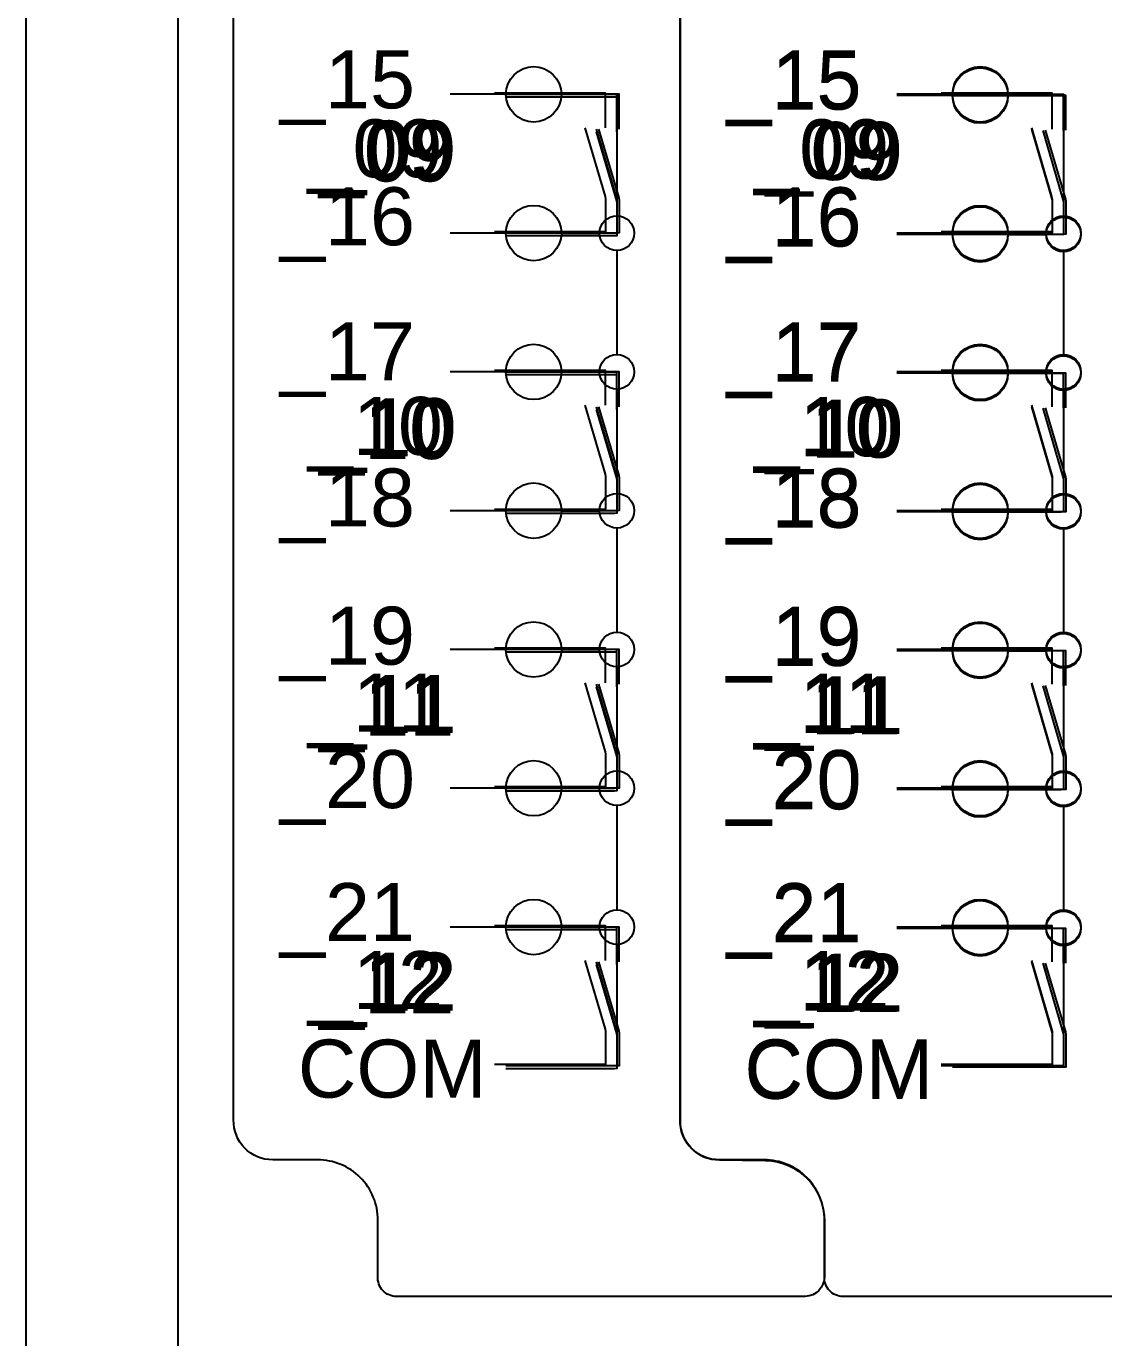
# Model space of a CAD drawing. Extents: x 1 to 47, y 1 to 35.
# Drawn here: x 39.674 to 40.588, y 21.019 to 22.131 of the extents above; entities that cross this region are included whole.
import ezdxf

# ---------------------------------------------------------------- set-up
doc = ezdxf.new("R2010")
doc.units = 0
doc.header["$MEASUREMENT"] = 0
for name, color, linetype in [('10_00______DWG_', 7, 'CONTINUOUS'), ('9_02__1__21_UNIVERSAL_BINA', 7, 'CONTINUOUS'), ('9_03__2__42_UNIVERSAL_BINA', 7, 'CONTINUOUS'), ('9_04__3__63_UNIVERSAL_BINA', 7, 'CONTINUOUS'), ('9_05__4__84_UNIVERSAL_BINA', 7, 'CONTINUOUS'), ('9_06__5__21_UNIVERSAL_BINA', 7, 'CONTINUOUS'), ('9_07__6__21_UNIVERSAL_BINA', 7, 'CONTINUOUS'), ('9_08__7__21_UNIVERSAL_BINA', 7, 'CONTINUOUS'), ('9_09__8__42_UNIVERSAL_BINA', 7, 'CONTINUOUS'), ('9_10__9__42_UNIVERSAL_BINA', 7, 'CONTINUOUS'), ('9_11__A__63_UNIVERSAL_BINA', 7, 'CONTINUOUS'), ('9_12__B__12_ELECTROMECHANI', 7, 'CONTINUOUS'), ('9_13__C__24_ELECTROMECHANI', 7, 'CONTINUOUS'), ('9_14__D__36_ELECTROMECHANI', 7, 'CONTINUOUS'), ('9_15__E__48_ELECTROMECHANI', 7, 'CONTINUOUS')]:
    doc.layers.add(name, color=color, linetype=linetype)
doc.styles.add('ARIAL', font='arial.ttf')

msp = doc.modelspace()

# ---------------------------------------------------------------- linework, layer by layer
at = {"layer": '10_00______DWG_'}
msp.add_lwpolyline([(39.674, 20.2432), (39.674, 25.3592)], dxfattribs=at)
at = {"layer": '9_02__1__21_UNIVERSAL_BINA'}
msp.add_lwpolyline([(39.9527, 24.8586), (44.2181, 24.8586, -0.414214), (44.3681, 24.7086), (44.3681, 20.5586, -0.414214), (44.2181, 20.4086), (39.9527, 20.4086, -0.414214), (39.8027, 20.5586), (39.8027, 24.7086, -0.414214)], format="xyb", close=True, dxfattribs=at)
at = {"layer": '9_03__2__42_UNIVERSAL_BINA'}
msp.add_lwpolyline([(39.9527, 24.8586), (44.2181, 24.8586, -0.414214), (44.3681, 24.7086), (44.3681, 20.5586, -0.414214), (44.2181, 20.4086), (39.9527, 20.4086, -0.414214), (39.8027, 20.5586), (39.8027, 24.7086, -0.414214)], format="xyb", close=True, dxfattribs=at)
at = {"layer": '9_04__3__63_UNIVERSAL_BINA'}
for points in [[(39.9527, 24.8586), (44.2181, 24.8586, -0.414214), (44.3681, 24.7086), (44.3681, 20.5586, -0.414214), (44.2181, 20.4086), (39.9527, 20.4086, -0.414214), (39.8027, 20.5586), (39.8027, 24.7086, -0.414214)], [(40.3672, 24.1659), (40.7139, 24.1659, -0.398142), (40.7296, 24.151), (40.7297, 24.1017, -0.411696), (40.6793, 24.0506), (40.6405, 24.0499, 0.408751), (40.6073, 24.0162), (40.6073, 21.2023, 0.419667), (40.6406, 21.1696), (40.6795, 21.1689, -0.411441), (40.7297, 21.1175), (40.7297, 21.0706, -0.402437), (40.7134, 21.0536), (40.3667, 21.0536, -0.4372), (40.3509, 21.0707), (40.3509, 21.1184, 0.414214), (40.2998, 21.1695), (40.2617, 21.1695, -0.41992), (40.2285, 21.2033), (40.2285, 24.0173, -0.419692), (40.2619, 24.05), (40.3008, 24.05, 0.399045), (40.3508, 24.0975), (40.3509, 24.1489, -0.402086)]]:
    msp.add_lwpolyline(points, format="xyb", close=True, dxfattribs=at)
for points in [[(40.4595, 22.0731), (40.4124, 22.0731)], [(40.5065, 22.0731), (40.5536, 22.0731), (40.5536, 21.9701)], [(40.4595, 21.9554), (40.4124, 21.9554)], [(40.5065, 21.9554), (40.5389, 21.9554)], [(40.5536, 21.9407), (40.5536, 21.8524)], [(40.4595, 21.8377), (40.4124, 21.8377)], [(40.5065, 21.8377), (40.5389, 21.8377)], [(40.5536, 21.823), (40.5536, 21.7347)], [(40.4595, 21.72), (40.4124, 21.72)], [(40.5065, 21.72), (40.5389, 21.72)], [(40.5536, 21.7053), (40.5536, 21.617)], [(40.4595, 21.6023), (40.4124, 21.6023)], [(40.5065, 21.6023), (40.5389, 21.6023)], [(40.5536, 21.5876), (40.5536, 21.4993)], [(40.4595, 21.4846), (40.4124, 21.4846)], [(40.5065, 21.4846), (40.5389, 21.4846)], [(40.5536, 21.4699), (40.5536, 21.3816)], [(40.4595, 21.3669), (40.4124, 21.3669)], [(40.5065, 21.3669), (40.5389, 21.3669)], [(40.5536, 21.3522), (40.5536, 21.2492), (40.4595, 21.2492)]]:
    msp.add_lwpolyline(points, dxfattribs=at)
for centre, radius in [((40.483, 22.0731), 0.0235), ((40.483, 21.9554), 0.0235), ((40.5536, 21.9554), 0.0147), ((40.483, 21.8377), 0.0235), ((40.5536, 21.8377), 0.0147), ((40.483, 21.72), 0.0235), ((40.5536, 21.72), 0.0147), ((40.483, 21.6023), 0.0235), ((40.5536, 21.6023), 0.0147), ((40.483, 21.4846), 0.0235), ((40.5536, 21.4846), 0.0147), ((40.483, 21.3669), 0.0235), ((40.5536, 21.3669), 0.0147)]:
    msp.add_circle(centre, radius, dxfattribs=at)
at = {"layer": '9_05__4__84_UNIVERSAL_BINA'}
for points in [[(39.9527, 24.8586), (44.2181, 24.8586, -0.414214), (44.3681, 24.7086), (44.3681, 20.5586, -0.414214), (44.2181, 20.4086), (39.9527, 20.4086, -0.414214), (39.8027, 20.5586), (39.8027, 24.7086, -0.414214)], [(39.9885, 24.1659), (40.3352, 24.1659, -0.398142), (40.3508, 24.151), (40.3509, 24.1017, -0.411696), (40.3005, 24.0506), (40.2617, 24.0499, 0.408751), (40.2285, 24.0162), (40.2285, 21.2023, 0.419667), (40.2619, 21.1696), (40.3008, 21.1689, -0.411441), (40.3509, 21.1175), (40.3509, 21.0706, -0.402437), (40.3346, 21.0536), (39.988, 21.0536, -0.4372), (39.9722, 21.0707), (39.9722, 21.1184, 0.414214), (39.9211, 21.1695), (39.883, 21.1695, -0.41992), (39.8498, 21.2033), (39.8498, 24.0173, -0.419692), (39.8831, 24.05), (39.9221, 24.05, 0.399045), (39.9721, 24.0975), (39.9722, 24.1489, -0.402086)], [(40.3672, 24.1659), (40.7139, 24.1659, -0.398142), (40.7296, 24.151), (40.7297, 24.1017, -0.411696), (40.6793, 24.0506), (40.6405, 24.0499, 0.408751), (40.6073, 24.0162), (40.6073, 21.2023, 0.419667), (40.6406, 21.1696), (40.6795, 21.1689, -0.411441), (40.7297, 21.1175), (40.7297, 21.0706, -0.402437), (40.7134, 21.0536), (40.3667, 21.0536, -0.4372), (40.3509, 21.0707), (40.3509, 21.1184, 0.414214), (40.2998, 21.1695), (40.2617, 21.1695, -0.41992), (40.2285, 21.2033), (40.2285, 24.0173, -0.419692), (40.2619, 24.05), (40.3008, 24.05, 0.399045), (40.3508, 24.0975), (40.3509, 24.1489, -0.402086)]]:
    msp.add_lwpolyline(points, format="xyb", close=True, dxfattribs=at)
for points in [[(40.0807, 22.0731), (40.0336, 22.0731)], [(40.1278, 22.0731), (40.1749, 22.0731), (40.1749, 21.9701)], [(40.4595, 22.0725), (40.4124, 22.0725)], [(40.5065, 22.0725), (40.5536, 22.0725), (40.5536, 21.9695)], [(40.0807, 21.9554), (40.0336, 21.9554)], [(40.1278, 21.9554), (40.1602, 21.9554)], [(40.4595, 21.9548), (40.4124, 21.9548)], [(40.5065, 21.9548), (40.5389, 21.9548)], [(40.1749, 21.9407), (40.1749, 21.8524)], [(40.5536, 21.9401), (40.5536, 21.8518)], [(40.0807, 21.8377), (40.0336, 21.8377)], [(40.1278, 21.8377), (40.1602, 21.8377)], [(40.4595, 21.8371), (40.4124, 21.8371)], [(40.5065, 21.8371), (40.5389, 21.8371)], [(40.1749, 21.823), (40.1749, 21.7347)], [(40.5536, 21.8224), (40.5536, 21.7341)], [(40.0807, 21.72), (40.0336, 21.72)], [(40.1278, 21.72), (40.1602, 21.72)], [(40.4595, 21.7194), (40.4124, 21.7194)], [(40.5065, 21.7194), (40.5389, 21.7194)], [(40.1749, 21.7053), (40.1749, 21.617)], [(40.5536, 21.7047), (40.5536, 21.6164)], [(40.0807, 21.6023), (40.0336, 21.6023)], [(40.1278, 21.6023), (40.1602, 21.6023)], [(40.4595, 21.6017), (40.4124, 21.6017)], [(40.5065, 21.6017), (40.5389, 21.6017)], [(40.1749, 21.5876), (40.1749, 21.4993)], [(40.5536, 21.587), (40.5536, 21.4987)], [(40.0807, 21.4846), (40.0336, 21.4846)], [(40.1278, 21.4846), (40.1602, 21.4846)], [(40.4595, 21.484), (40.4124, 21.484)], [(40.5065, 21.484), (40.5389, 21.484)], [(40.1749, 21.4699), (40.1749, 21.3816)], [(40.5536, 21.4693), (40.5536, 21.3811)], [(40.0807, 21.3669), (40.0336, 21.3669)], [(40.1278, 21.3669), (40.1602, 21.3669)], [(40.4595, 21.3663), (40.4124, 21.3663)], [(40.5065, 21.3663), (40.5389, 21.3663)], [(40.1749, 21.3522), (40.1749, 21.2492), (40.0807, 21.2492)], [(40.5536, 21.3516), (40.5536, 21.2486), (40.4595, 21.2486)]]:
    msp.add_lwpolyline(points, dxfattribs=at)
for centre, radius in [((40.1043, 22.0731), 0.0235), ((40.483, 22.0725), 0.0235), ((40.1043, 21.9554), 0.0235), ((40.483, 21.9548), 0.0235), ((40.1749, 21.9554), 0.0147), ((40.5536, 21.9548), 0.0147), ((40.1043, 21.8377), 0.0235), ((40.483, 21.8371), 0.0235), ((40.1749, 21.8377), 0.0147), ((40.5536, 21.8371), 0.0147), ((40.1043, 21.72), 0.0235), ((40.1749, 21.72), 0.0147), ((40.483, 21.7194), 0.0235), ((40.5536, 21.7194), 0.0147), ((40.1043, 21.6023), 0.0235), ((40.483, 21.6017), 0.0235), ((40.1749, 21.6023), 0.0147), ((40.5536, 21.6017), 0.0147), ((40.1043, 21.4846), 0.0235), ((40.483, 21.484), 0.0235), ((40.1749, 21.4846), 0.0147), ((40.5536, 21.484), 0.0147), ((40.1043, 21.3669), 0.0235), ((40.483, 21.3663), 0.0235), ((40.1749, 21.3669), 0.0147), ((40.5536, 21.3663), 0.0147)]:
    msp.add_circle(centre, radius, dxfattribs=at)
at = {"layer": '9_06__5__21_UNIVERSAL_BINA'}
msp.add_lwpolyline([(39.9527, 24.8586), (44.2181, 24.8586, -0.414214), (44.3681, 24.7086), (44.3681, 20.5586, -0.414214), (44.2181, 20.4086), (39.9527, 20.4086, -0.414214), (39.8027, 20.5586), (39.8027, 24.7086, -0.414214)], format="xyb", close=True, dxfattribs=at)
at = {"layer": '9_07__6__21_UNIVERSAL_BINA'}
for points in [[(39.9527, 24.8586), (44.2181, 24.8586, -0.414214), (44.3681, 24.7086), (44.3681, 20.5586, -0.414214), (44.2181, 20.4086), (39.9527, 20.4086, -0.414214), (39.8027, 20.5586), (39.8027, 24.7086, -0.414214)], [(40.3672, 24.1659), (40.7139, 24.1659, -0.398142), (40.7296, 24.151), (40.7297, 24.1017, -0.411696), (40.6793, 24.0506), (40.6405, 24.0499, 0.408751), (40.6073, 24.0162), (40.6073, 21.2023, 0.419667), (40.6406, 21.1696), (40.6795, 21.1689, -0.411441), (40.7297, 21.1175), (40.7297, 21.0706, -0.402437), (40.7134, 21.0536), (40.3667, 21.0536, -0.4372), (40.3509, 21.0707), (40.3509, 21.1184, 0.414214), (40.2998, 21.1695), (40.2617, 21.1695, -0.41992), (40.2285, 21.2033), (40.2285, 24.0173, -0.419692), (40.2619, 24.05), (40.3008, 24.05, 0.399045), (40.3508, 24.0975), (40.3509, 24.1489, -0.402086)]]:
    msp.add_lwpolyline(points, format="xyb", close=True, dxfattribs=at)
for points in [[(40.5536, 22.0424), (40.5536, 22.0718), (40.4595, 22.0718)], [(40.536, 22.0424), (40.5532, 21.984), (40.5536, 21.982), (40.5536, 21.9787), (40.5536, 21.9743), (40.5536, 21.9692), (40.5536, 21.9641), (40.5536, 21.9561), (40.5536, 21.9543), (40.5516, 21.9541), (40.4595, 21.9541)], [(40.5536, 21.807), (40.5536, 21.8364), (40.4595, 21.8364)], [(40.536, 21.807), (40.5532, 21.7486), (40.5536, 21.7466), (40.5536, 21.7433), (40.5536, 21.7389), (40.5536, 21.7338), (40.5536, 21.7287), (40.5536, 21.7207), (40.5536, 21.7189), (40.5516, 21.7188), (40.4595, 21.7188)], [(40.5536, 21.5716), (40.5536, 21.6011), (40.4595, 21.6011)], [(40.536, 21.5716), (40.5532, 21.5132), (40.5536, 21.5112), (40.5536, 21.5079), (40.5536, 21.5035), (40.5536, 21.4984), (40.5536, 21.4933), (40.5536, 21.4853), (40.5536, 21.4835), (40.5516, 21.4834), (40.4595, 21.4834)], [(40.5536, 21.3362), (40.5536, 21.3657), (40.4595, 21.3657)], [(40.536, 21.3362), (40.5532, 21.2778), (40.5536, 21.2758), (40.5536, 21.2725), (40.5536, 21.2681), (40.5536, 21.263), (40.5536, 21.2579), (40.5536, 21.2499), (40.5536, 21.2481), (40.5516, 21.248), (40.4595, 21.248)]]:
    msp.add_lwpolyline(points, dxfattribs=at)
at = {"layer": '9_08__7__21_UNIVERSAL_BINA'}
for points in [[(39.9527, 24.8586), (44.2181, 24.8586, -0.414214), (44.3681, 24.7086), (44.3681, 20.5586, -0.414214), (44.2181, 20.4086), (39.9527, 20.4086, -0.414214), (39.8027, 20.5586), (39.8027, 24.7086, -0.414214)], [(39.9885, 24.1659), (40.3352, 24.1659, -0.398142), (40.3508, 24.151), (40.3509, 24.1017, -0.411696), (40.3005, 24.0506), (40.2617, 24.0499, 0.408751), (40.2285, 24.0162), (40.2285, 21.2023, 0.419667), (40.2619, 21.1696), (40.3008, 21.1689, -0.411441), (40.3509, 21.1175), (40.3509, 21.0706, -0.402437), (40.3346, 21.0536), (39.988, 21.0536, -0.4372), (39.9722, 21.0707), (39.9722, 21.1184, 0.414214), (39.9211, 21.1695), (39.883, 21.1695, -0.41992), (39.8498, 21.2033), (39.8498, 24.0173, -0.419692), (39.8831, 24.05), (39.9221, 24.05, 0.399045), (39.9721, 24.0975), (39.9722, 24.1489, -0.402086)], [(40.3672, 24.1659), (40.7139, 24.1659, -0.398142), (40.7296, 24.151), (40.7297, 24.1017, -0.411696), (40.6793, 24.0506), (40.6405, 24.0499, 0.408751), (40.6073, 24.0162), (40.6073, 21.2023, 0.419667), (40.6406, 21.1696), (40.6795, 21.1689, -0.411441), (40.7297, 21.1175), (40.7297, 21.0706, -0.402437), (40.7134, 21.0536), (40.3667, 21.0536, -0.4372), (40.3509, 21.0707), (40.3509, 21.1184, 0.414214), (40.2998, 21.1695), (40.2617, 21.1695, -0.41992), (40.2285, 21.2033), (40.2285, 24.0173, -0.419692), (40.2619, 24.05), (40.3008, 24.05, 0.399045), (40.3508, 24.0975), (40.3509, 24.1489, -0.402086)]]:
    msp.add_lwpolyline(points, format="xyb", close=True, dxfattribs=at)
for points in [[(40.1769, 22.0436), (40.1769, 22.0731), (40.0827, 22.0731)], [(40.544, 22.0436), (40.544, 22.0731), (40.4499, 22.0731)], [(40.1592, 22.0436), (40.1765, 21.9852), (40.1769, 21.9832), (40.1769, 21.98), (40.1769, 21.9755), (40.1769, 21.9704), (40.1769, 21.9653), (40.1769, 21.9573), (40.1769, 21.9555), (40.1749, 21.9554), (40.0827, 21.9554)], [(40.5264, 22.0436), (40.5436, 21.9852), (40.544, 21.9832), (40.544, 21.98), (40.544, 21.9755), (40.544, 21.9704), (40.544, 21.9653), (40.544, 21.9573), (40.544, 21.9555), (40.542, 21.9554), (40.4499, 21.9554)], [(40.1769, 21.8082), (40.1769, 21.8377), (40.0827, 21.8377)], [(40.544, 21.8082), (40.544, 21.8377), (40.4499, 21.8377)], [(40.1592, 21.8082), (40.1765, 21.7498), (40.1769, 21.7478), (40.1769, 21.7446), (40.1769, 21.7401), (40.1769, 21.735), (40.1769, 21.7299), (40.1769, 21.7219), (40.1769, 21.7201), (40.1749, 21.72), (40.0827, 21.72)], [(40.5264, 21.8082), (40.5436, 21.7498), (40.544, 21.7478), (40.544, 21.7446), (40.544, 21.7401), (40.544, 21.735), (40.544, 21.7299), (40.544, 21.7219), (40.544, 21.7201), (40.542, 21.72), (40.4499, 21.72)], [(40.1769, 21.5728), (40.1769, 21.6023), (40.0827, 21.6023)], [(40.544, 21.5728), (40.544, 21.6023), (40.4499, 21.6023)], [(40.1592, 21.5728), (40.1765, 21.5144), (40.1769, 21.5124), (40.1769, 21.5092), (40.1769, 21.5047), (40.1769, 21.4997), (40.1769, 21.4945), (40.1769, 21.4865), (40.1769, 21.4847), (40.1749, 21.4846), (40.0827, 21.4846)], [(40.5264, 21.5728), (40.5436, 21.5144), (40.544, 21.5124), (40.544, 21.5092), (40.544, 21.5047), (40.544, 21.4997), (40.544, 21.4945), (40.544, 21.4865), (40.544, 21.4847), (40.542, 21.4846), (40.4499, 21.4846)], [(40.1769, 21.3374), (40.1769, 21.3669), (40.0827, 21.3669)], [(40.544, 21.3374), (40.544, 21.3669), (40.4499, 21.3669)], [(40.1592, 21.3374), (40.1765, 21.279), (40.1769, 21.277), (40.1769, 21.2738), (40.1769, 21.2693), (40.1769, 21.2643), (40.1769, 21.2592), (40.1769, 21.2511), (40.1769, 21.2493), (40.1749, 21.2492), (40.0827, 21.2492)], [(40.5264, 21.3374), (40.5436, 21.279), (40.544, 21.277), (40.544, 21.2738), (40.544, 21.2693), (40.544, 21.2643), (40.544, 21.2592), (40.544, 21.2511), (40.544, 21.2493), (40.542, 21.2492), (40.4499, 21.2492)]]:
    msp.add_lwpolyline(points, dxfattribs=at)
at = {"layer": '9_09__8__42_UNIVERSAL_BINA'}
for points in [[(39.9527, 24.8586), (44.2181, 24.8586, -0.414214), (44.3681, 24.7086), (44.3681, 20.5586, -0.414214), (44.2181, 20.4086), (39.9527, 20.4086, -0.414214), (39.8027, 20.5586), (39.8027, 24.7086, -0.414214)], [(40.3672, 24.1659), (40.7139, 24.1659, -0.398142), (40.7296, 24.151), (40.7297, 24.1017, -0.411696), (40.6793, 24.0506), (40.6405, 24.0499, 0.408751), (40.6073, 24.0162), (40.6073, 21.2023, 0.419667), (40.6406, 21.1696), (40.6795, 21.1689, -0.411441), (40.7297, 21.1175), (40.7297, 21.0706, -0.402437), (40.7134, 21.0536), (40.3667, 21.0536, -0.4372), (40.3509, 21.0707), (40.3509, 21.1184, 0.414214), (40.2998, 21.1695), (40.2617, 21.1695, -0.41992), (40.2285, 21.2033), (40.2285, 24.0173, -0.419692), (40.2619, 24.05), (40.3008, 24.05, 0.399045), (40.3508, 24.0975), (40.3509, 24.1489, -0.402086)]]:
    msp.add_lwpolyline(points, format="xyb", close=True, dxfattribs=at)
for points in [[(40.5556, 22.0426), (40.5556, 22.072), (40.4615, 22.072)], [(40.538, 22.0426), (40.5553, 21.9841), (40.5556, 21.9821), (40.5556, 21.9789), (40.5556, 21.9744), (40.5556, 21.9694), (40.5556, 21.9643), (40.5556, 21.9562), (40.5556, 21.9544), (40.5536, 21.9543), (40.4615, 21.9543)], [(40.5556, 21.8072), (40.5556, 21.8366), (40.4615, 21.8366)], [(40.538, 21.8072), (40.5553, 21.7487), (40.5556, 21.7467), (40.5556, 21.7435), (40.5556, 21.739), (40.5556, 21.734), (40.5556, 21.7289), (40.5556, 21.7208), (40.5556, 21.719), (40.5536, 21.7189), (40.4615, 21.7189)], [(40.5556, 21.5718), (40.5556, 21.6012), (40.4615, 21.6012)], [(40.538, 21.5718), (40.5553, 21.5133), (40.5556, 21.5113), (40.5556, 21.5081), (40.5556, 21.5036), (40.5556, 21.4986), (40.5556, 21.4935), (40.5556, 21.4854), (40.5556, 21.4836), (40.5536, 21.4835), (40.4615, 21.4835)], [(40.5556, 21.3364), (40.5556, 21.3658), (40.4615, 21.3658)], [(40.538, 21.3364), (40.5553, 21.278), (40.5556, 21.2759), (40.5556, 21.2727), (40.5556, 21.2682), (40.5556, 21.2632), (40.5556, 21.2581), (40.5556, 21.25), (40.5556, 21.2482), (40.5536, 21.2481), (40.4615, 21.2481)]]:
    msp.add_lwpolyline(points, dxfattribs=at)
at = {"layer": '9_10__9__42_UNIVERSAL_BINA'}
for points in [[(39.9527, 24.8586), (44.2181, 24.8586, -0.414214), (44.3681, 24.7086), (44.3681, 20.5586, -0.414214), (44.2181, 20.4086), (39.9527, 20.4086, -0.414214), (39.8027, 20.5586), (39.8027, 24.7086, -0.414214)], [(39.9885, 24.1659), (40.3352, 24.1659, -0.398142), (40.3508, 24.151), (40.3509, 24.1017, -0.411696), (40.3005, 24.0506), (40.2617, 24.0499, 0.408751), (40.2285, 24.0162), (40.2285, 21.2023, 0.419667), (40.2619, 21.1696), (40.3008, 21.1689, -0.411441), (40.3509, 21.1175), (40.3509, 21.0706, -0.402437), (40.3346, 21.0536), (39.988, 21.0536, -0.4372), (39.9722, 21.0707), (39.9722, 21.1184, 0.414214), (39.9211, 21.1695), (39.883, 21.1695, -0.41992), (39.8498, 21.2033), (39.8498, 24.0173, -0.419692), (39.8831, 24.05), (39.9221, 24.05, 0.399045), (39.9721, 24.0975), (39.9722, 24.1489, -0.402086)], [(40.3672, 24.1659), (40.7139, 24.1659, -0.398142), (40.7296, 24.151), (40.7297, 24.1017, -0.411696), (40.6793, 24.0506), (40.6405, 24.0499, 0.408751), (40.6073, 24.0162), (40.6073, 21.2023, 0.419667), (40.6406, 21.1696), (40.6795, 21.1689, -0.411441), (40.7297, 21.1175), (40.7297, 21.0706, -0.402437), (40.7134, 21.0536), (40.3667, 21.0536, -0.4372), (40.3509, 21.0707), (40.3509, 21.1184, 0.414214), (40.2998, 21.1695), (40.2617, 21.1695, -0.41992), (40.2285, 21.2033), (40.2285, 24.0173, -0.419692), (40.2619, 24.05), (40.3008, 24.05, 0.399045), (40.3508, 24.0975), (40.3509, 24.1489, -0.402086)]]:
    msp.add_lwpolyline(points, format="xyb", close=True, dxfattribs=at)
for points in [[(40.1749, 22.0413), (40.1749, 22.0707), (40.0807, 22.0707)], [(40.5536, 22.0424), (40.5536, 22.0718), (40.4595, 22.0718)], [(40.1572, 22.0413), (40.1745, 21.9829), (40.1749, 21.9809), (40.1749, 21.9776), (40.1749, 21.9732), (40.1749, 21.9681), (40.1749, 21.963), (40.1749, 21.955), (40.1749, 21.9532), (40.1729, 21.953), (40.0807, 21.953)], [(40.536, 22.0424), (40.5532, 21.984), (40.5536, 21.982), (40.5536, 21.9787), (40.5536, 21.9743), (40.5536, 21.9692), (40.5536, 21.9641), (40.5536, 21.9561), (40.5536, 21.9543), (40.5516, 21.9541), (40.4595, 21.9541)], [(40.1749, 21.8059), (40.1749, 21.8353), (40.0807, 21.8353)], [(40.5536, 21.807), (40.5536, 21.8364), (40.4595, 21.8364)], [(40.1572, 21.8059), (40.1745, 21.7475), (40.1749, 21.7455), (40.1749, 21.7422), (40.1749, 21.7378), (40.1749, 21.7327), (40.1749, 21.7276), (40.1749, 21.7196), (40.1749, 21.7178), (40.1729, 21.7176), (40.0807, 21.7176)], [(40.536, 21.807), (40.5532, 21.7486), (40.5536, 21.7466), (40.5536, 21.7433), (40.5536, 21.7389), (40.5536, 21.7338), (40.5536, 21.7287), (40.5536, 21.7207), (40.5536, 21.7189), (40.5516, 21.7188), (40.4595, 21.7188)], [(40.1749, 21.5705), (40.1749, 21.5999), (40.0807, 21.5999)], [(40.5536, 21.5716), (40.5536, 21.6011), (40.4595, 21.6011)], [(40.1572, 21.5705), (40.1745, 21.5121), (40.1749, 21.5101), (40.1749, 21.5068), (40.1749, 21.5024), (40.1749, 21.4973), (40.1749, 21.4922), (40.1749, 21.4842), (40.1749, 21.4824), (40.1729, 21.4822), (40.0807, 21.4822)], [(40.536, 21.5716), (40.5532, 21.5132), (40.5536, 21.5112), (40.5536, 21.5079), (40.5536, 21.5035), (40.5536, 21.4984), (40.5536, 21.4933), (40.5536, 21.4853), (40.5536, 21.4835), (40.5516, 21.4834), (40.4595, 21.4834)], [(40.1749, 21.3351), (40.1749, 21.3645), (40.0807, 21.3645)], [(40.5536, 21.3362), (40.5536, 21.3657), (40.4595, 21.3657)], [(40.1572, 21.3351), (40.1745, 21.2767), (40.1749, 21.2747), (40.1749, 21.2714), (40.1749, 21.267), (40.1749, 21.2619), (40.1749, 21.2568), (40.1749, 21.2488), (40.1749, 21.247), (40.1729, 21.2468), (40.0807, 21.2468)], [(40.536, 21.3362), (40.5532, 21.2778), (40.5536, 21.2758), (40.5536, 21.2725), (40.5536, 21.2681), (40.5536, 21.263), (40.5536, 21.2579), (40.5536, 21.2499), (40.5536, 21.2481), (40.5516, 21.248), (40.4595, 21.248)]]:
    msp.add_lwpolyline(points, dxfattribs=at)
at = {"layer": '9_11__A__63_UNIVERSAL_BINA'}
for points in [[(39.9527, 24.8586), (44.2181, 24.8586, -0.414214), (44.3681, 24.7086), (44.3681, 20.5586, -0.414214), (44.2181, 20.4086), (39.9527, 20.4086, -0.414214), (39.8027, 20.5586), (39.8027, 24.7086, -0.414214)], [(39.9885, 24.1659), (40.3352, 24.1659, -0.398142), (40.3508, 24.151), (40.3509, 24.1017, -0.411696), (40.3005, 24.0506), (40.2617, 24.0499, 0.408751), (40.2285, 24.0162), (40.2285, 21.2023, 0.419667), (40.2619, 21.1696), (40.3008, 21.1689, -0.411441), (40.3509, 21.1175), (40.3509, 21.0706, -0.402437), (40.3346, 21.0536), (39.988, 21.0536, -0.4372), (39.9722, 21.0707), (39.9722, 21.1184, 0.414214), (39.9211, 21.1695), (39.883, 21.1695, -0.41992), (39.8498, 21.2033), (39.8498, 24.0173, -0.419692), (39.8831, 24.05), (39.9221, 24.05, 0.399045), (39.9721, 24.0975), (39.9722, 24.1489, -0.402086)], [(40.3672, 24.1659), (40.7139, 24.1659, -0.398142), (40.7296, 24.151), (40.7297, 24.1017, -0.411696), (40.6793, 24.0506), (40.6405, 24.0499, 0.408751), (40.6073, 24.0162), (40.6073, 21.2023, 0.419667), (40.6406, 21.1696), (40.6795, 21.1689, -0.411441), (40.7297, 21.1175), (40.7297, 21.0706, -0.402437), (40.7134, 21.0536), (40.3667, 21.0536, -0.4372), (40.3509, 21.0707), (40.3509, 21.1184, 0.414214), (40.2998, 21.1695), (40.2617, 21.1695, -0.41992), (40.2285, 21.2033), (40.2285, 24.0173, -0.419692), (40.2619, 24.05), (40.3008, 24.05, 0.399045), (40.3508, 24.0975), (40.3509, 24.1489, -0.402086)]]:
    msp.add_lwpolyline(points, format="xyb", close=True, dxfattribs=at)
for points in [[(40.1749, 22.0435), (40.1749, 22.073), (40.0807, 22.073)], [(40.4595, 22.072), (40.4124, 22.072)], [(40.5065, 22.072), (40.5536, 22.072), (40.5536, 21.969)], [(40.1572, 22.0435), (40.1745, 21.9851), (40.1749, 21.9831), (40.1749, 21.9799), (40.1749, 21.9754), (40.1749, 21.9703), (40.1749, 21.9652), (40.1749, 21.9572), (40.1749, 21.9554), (40.1729, 21.9553), (40.0807, 21.9553)], [(40.4595, 21.9543), (40.4124, 21.9543)], [(40.5065, 21.9543), (40.5389, 21.9543)], [(40.5536, 21.9396), (40.5536, 21.8513)], [(40.1749, 21.8081), (40.1749, 21.8376), (40.0807, 21.8376)], [(40.4595, 21.8366), (40.4124, 21.8366)], [(40.5065, 21.8366), (40.5389, 21.8366)], [(40.5536, 21.8219), (40.5536, 21.7336)], [(40.1572, 21.8081), (40.1745, 21.7497), (40.1749, 21.7477), (40.1749, 21.7445), (40.1749, 21.74), (40.1749, 21.735), (40.1749, 21.7299), (40.1749, 21.7218), (40.1749, 21.72), (40.1729, 21.7199), (40.0807, 21.7199)], [(40.4595, 21.7189), (40.4124, 21.7189)], [(40.5065, 21.7189), (40.5389, 21.7189)], [(40.5536, 21.7042), (40.5536, 21.6159)], [(40.1749, 21.5728), (40.1749, 21.6022), (40.0807, 21.6022)], [(40.4595, 21.6012), (40.4124, 21.6012)], [(40.5065, 21.6012), (40.5389, 21.6012)], [(40.5536, 21.5865), (40.5536, 21.4982)], [(40.1572, 21.5728), (40.1745, 21.5143), (40.1749, 21.5123), (40.1749, 21.5091), (40.1749, 21.5046), (40.1749, 21.4996), (40.1749, 21.4945), (40.1749, 21.4864), (40.1749, 21.4846), (40.1729, 21.4845), (40.0807, 21.4845)], [(40.4595, 21.4835), (40.4124, 21.4835)], [(40.5065, 21.4835), (40.5389, 21.4835)], [(40.5536, 21.4688), (40.5536, 21.3805)], [(40.1749, 21.3374), (40.1749, 21.3668), (40.0807, 21.3668)], [(40.4595, 21.3658), (40.4124, 21.3658)], [(40.5065, 21.3658), (40.5389, 21.3658)], [(40.5536, 21.3511), (40.5536, 21.2481), (40.4595, 21.2481)], [(40.1572, 21.3374), (40.1745, 21.2789), (40.1749, 21.2769), (40.1749, 21.2737), (40.1749, 21.2692), (40.1749, 21.2642), (40.1749, 21.2591), (40.1749, 21.251), (40.1749, 21.2492), (40.1729, 21.2491), (40.0807, 21.2491)]]:
    msp.add_lwpolyline(points, dxfattribs=at)
for centre, radius in [((40.483, 22.072), 0.0235), ((40.483, 21.9543), 0.0235), ((40.5536, 21.9543), 0.0147), ((40.483, 21.8366), 0.0235), ((40.5536, 21.8366), 0.0147), ((40.483, 21.7189), 0.0235), ((40.5536, 21.7189), 0.0147), ((40.483, 21.6012), 0.0235), ((40.5536, 21.6012), 0.0147), ((40.483, 21.4835), 0.0235), ((40.5536, 21.4835), 0.0147), ((40.483, 21.3658), 0.0235), ((40.5536, 21.3658), 0.0147)]:
    msp.add_circle(centre, radius, dxfattribs=at)
at = {"layer": '9_12__B__12_ELECTROMECHANI'}
msp.add_lwpolyline([(39.9527, 24.8586), (44.2181, 24.8586, -0.414214), (44.3681, 24.7086), (44.3681, 20.5586, -0.414214), (44.2181, 20.4086), (39.9527, 20.4086, -0.414214), (39.8027, 20.5586), (39.8027, 24.7086, -0.414214)], format="xyb", close=True, dxfattribs=at)
at = {"layer": '9_13__C__24_ELECTROMECHANI'}
msp.add_lwpolyline([(39.9527, 24.8586), (44.2181, 24.8586, -0.414214), (44.3681, 24.7086), (44.3681, 20.5586, -0.414214), (44.2181, 20.4086), (39.9527, 20.4086, -0.414214), (39.8027, 20.5586), (39.8027, 24.7086, -0.414214)], format="xyb", close=True, dxfattribs=at)
at = {"layer": '9_14__D__36_ELECTROMECHANI'}
for points in [[(39.9527, 24.8586), (44.2181, 24.8586, -0.414214), (44.3681, 24.7086), (44.3681, 20.5586, -0.414214), (44.2181, 20.4086), (39.9527, 20.4086, -0.414214), (39.8027, 20.5586), (39.8027, 24.7086, -0.414214)], [(40.3672, 24.1659), (40.7139, 24.1659, -0.398142), (40.7296, 24.151), (40.7297, 24.1017, -0.411696), (40.6793, 24.0506), (40.6405, 24.0499, 0.408751), (40.6073, 24.0162), (40.6073, 21.2023, 0.419667), (40.6406, 21.1696), (40.6795, 21.1689, -0.411441), (40.7297, 21.1175), (40.7297, 21.0706, -0.402437), (40.7134, 21.0536), (40.3667, 21.0536, -0.4372), (40.3509, 21.0707), (40.3509, 21.1184, 0.414214), (40.2998, 21.1695), (40.2617, 21.1695, -0.41992), (40.2285, 21.2033), (40.2285, 24.0173, -0.419692), (40.2619, 24.05), (40.3008, 24.05, 0.399045), (40.3508, 24.0975), (40.3509, 24.1489, -0.402086)]]:
    msp.add_lwpolyline(points, format="xyb", close=True, dxfattribs=at)
for points in [[(40.544, 22.0448), (40.544, 22.0742), (40.4499, 22.0742)], [(40.5264, 22.0448), (40.5436, 21.9864), (40.544, 21.9843), (40.544, 21.9811), (40.544, 21.9766), (40.544, 21.9716), (40.544, 21.9665), (40.544, 21.9584), (40.544, 21.9566), (40.542, 21.9565), (40.4499, 21.9565)], [(40.544, 21.8094), (40.544, 21.8388), (40.4499, 21.8388)], [(40.5264, 21.8094), (40.5436, 21.751), (40.544, 21.749), (40.544, 21.7457), (40.544, 21.7412), (40.544, 21.7362), (40.544, 21.7311), (40.544, 21.723), (40.544, 21.7212), (40.542, 21.7211), (40.4499, 21.7211)], [(40.544, 21.574), (40.544, 21.6034), (40.4499, 21.6034)], [(40.5264, 21.574), (40.5436, 21.5156), (40.544, 21.5136), (40.544, 21.5103), (40.544, 21.5058), (40.544, 21.5008), (40.544, 21.4957), (40.544, 21.4876), (40.544, 21.4858), (40.542, 21.4857), (40.4499, 21.4857)], [(40.544, 21.3386), (40.544, 21.368), (40.4499, 21.368)], [(40.5264, 21.3386), (40.5436, 21.2802), (40.544, 21.2782), (40.544, 21.2749), (40.544, 21.2704), (40.544, 21.2654), (40.544, 21.2603), (40.544, 21.2522), (40.544, 21.2504), (40.542, 21.2503), (40.4499, 21.2503)]]:
    msp.add_lwpolyline(points, dxfattribs=at)
at = {"layer": '9_15__E__48_ELECTROMECHANI'}
for points in [[(39.9527, 24.8586), (44.2181, 24.8586, -0.414214), (44.3681, 24.7086), (44.3681, 20.5586, -0.414214), (44.2181, 20.4086), (39.9527, 20.4086, -0.414214), (39.8027, 20.5586), (39.8027, 24.7086, -0.414214)], [(39.9885, 24.1659), (40.3352, 24.1659, -0.398142), (40.3508, 24.151), (40.3509, 24.1017, -0.411696), (40.3005, 24.0506), (40.2617, 24.0499, 0.408751), (40.2285, 24.0162), (40.2285, 21.2023, 0.419667), (40.2619, 21.1696), (40.3008, 21.1689, -0.411441), (40.3509, 21.1175), (40.3509, 21.0706, -0.402437), (40.3346, 21.0536), (39.988, 21.0536, -0.4372), (39.9722, 21.0707), (39.9722, 21.1184, 0.414214), (39.9211, 21.1695), (39.883, 21.1695, -0.41992), (39.8498, 21.2033), (39.8498, 24.0173, -0.419692), (39.8831, 24.05), (39.9221, 24.05, 0.399045), (39.9721, 24.0975), (39.9722, 24.1489, -0.402086)], [(40.3672, 24.1659), (40.7139, 24.1659, -0.398142), (40.7296, 24.151), (40.7297, 24.1017, -0.411696), (40.6793, 24.0506), (40.6405, 24.0499, 0.408751), (40.6073, 24.0162), (40.6073, 21.2023, 0.419667), (40.6406, 21.1696), (40.6795, 21.1689, -0.411441), (40.7297, 21.1175), (40.7297, 21.0706, -0.402437), (40.7134, 21.0536), (40.3667, 21.0536, -0.4372), (40.3509, 21.0707), (40.3509, 21.1184, 0.414214), (40.2998, 21.1695), (40.2617, 21.1695, -0.41992), (40.2285, 21.2033), (40.2285, 24.0173, -0.419692), (40.2619, 24.05), (40.3008, 24.05, 0.399045), (40.3508, 24.0975), (40.3509, 24.1489, -0.402086)]]:
    msp.add_lwpolyline(points, format="xyb", close=True, dxfattribs=at)
for points in [[(40.1653, 22.0448), (40.1653, 22.0742), (40.0711, 22.0742)], [(40.544, 22.0448), (40.544, 22.0742), (40.4499, 22.0742)], [(40.1476, 22.0448), (40.1649, 21.9864), (40.1653, 21.9844), (40.1653, 21.9811), (40.1653, 21.9766), (40.1653, 21.9716), (40.1653, 21.9665), (40.1653, 21.9584), (40.1653, 21.9566), (40.1633, 21.9565), (40.0711, 21.9565)], [(40.5264, 22.0448), (40.5436, 21.9864), (40.544, 21.9843), (40.544, 21.9811), (40.544, 21.9766), (40.544, 21.9716), (40.544, 21.9665), (40.544, 21.9584), (40.544, 21.9566), (40.542, 21.9565), (40.4499, 21.9565)], [(40.1653, 21.8094), (40.1653, 21.8388), (40.0711, 21.8388)], [(40.544, 21.8094), (40.544, 21.8388), (40.4499, 21.8388)], [(40.1476, 21.8094), (40.1649, 21.751), (40.1653, 21.749), (40.1653, 21.7457), (40.1653, 21.7412), (40.1653, 21.7362), (40.1653, 21.7311), (40.1653, 21.723), (40.1653, 21.7212), (40.1633, 21.7211), (40.0711, 21.7211)], [(40.5264, 21.8094), (40.5436, 21.751), (40.544, 21.749), (40.544, 21.7457), (40.544, 21.7412), (40.544, 21.7362), (40.544, 21.7311), (40.544, 21.723), (40.544, 21.7212), (40.542, 21.7211), (40.4499, 21.7211)], [(40.1653, 21.574), (40.1653, 21.6034), (40.0711, 21.6034)], [(40.544, 21.574), (40.544, 21.6034), (40.4499, 21.6034)], [(40.1476, 21.574), (40.1649, 21.5156), (40.1653, 21.5136), (40.1653, 21.5103), (40.1653, 21.5058), (40.1653, 21.5008), (40.1653, 21.4957), (40.1653, 21.4876), (40.1653, 21.4858), (40.1633, 21.4857), (40.0711, 21.4857)], [(40.5264, 21.574), (40.5436, 21.5156), (40.544, 21.5136), (40.544, 21.5103), (40.544, 21.5058), (40.544, 21.5008), (40.544, 21.4957), (40.544, 21.4876), (40.544, 21.4858), (40.542, 21.4857), (40.4499, 21.4857)], [(40.1653, 21.3386), (40.1653, 21.368), (40.0711, 21.368)], [(40.544, 21.3386), (40.544, 21.368), (40.4499, 21.368)], [(40.1476, 21.3386), (40.1649, 21.2802), (40.1653, 21.2782), (40.1653, 21.2749), (40.1653, 21.2704), (40.1653, 21.2654), (40.1653, 21.2603), (40.1653, 21.2522), (40.1653, 21.2504), (40.1633, 21.2503), (40.0711, 21.2503)], [(40.5264, 21.3386), (40.5436, 21.2802), (40.544, 21.2782), (40.544, 21.2749), (40.544, 21.2704), (40.544, 21.2654), (40.544, 21.2603), (40.544, 21.2522), (40.544, 21.2504), (40.542, 21.2503), (40.4499, 21.2503)]]:
    msp.add_lwpolyline(points, dxfattribs=at)

# ---------------------------------------------------------------- texts
at = {"layer": '9_04__3__63_UNIVERSAL_BINA', "style": 'ARIAL'}
for s, p in [('_15', (40.2678, 22.0612)), ('_16', (40.2678, 21.9451)), ('_17', (40.2678, 21.8306)), ('_18', (40.2678, 21.7066)), ('_19', (40.2678, 21.5894)), ('_20', (40.2678, 21.4678)), ('_21', (40.2678, 21.355)), ('COM', (40.283, 21.2224))]:
    msp.add_text(s, height=0.04917, dxfattribs=at).set_placement(p)
at = {"layer": '9_05__4__84_UNIVERSAL_BINA', "style": 'ARIAL'}
for s, p in [('_15', (39.8891, 22.0612)), ('_15', (40.2678, 22.0606)), ('_16', (39.8891, 21.9451)), ('_16', (40.2678, 21.9446)), ('_17', (39.8891, 21.8306)), ('_17', (40.2678, 21.83)), ('_18', (39.8891, 21.7066)), ('_18', (40.2678, 21.7061)), ('_19', (39.8891, 21.5894)), ('_19', (40.2678, 21.5888)), ('_20', (39.8891, 21.4678)), ('_20', (40.2678, 21.4673)), ('_21', (39.8891, 21.355)), ('_21', (40.2678, 21.3545)), ('COM', (39.9043, 21.2223)), ('COM', (40.283, 21.2218))]:
    msp.add_text(s, height=0.04917, dxfattribs=at).set_placement(p)
at = {"layer": '9_07__6__21_UNIVERSAL_BINA', "style": 'ARIAL'}
for s, p in [('_09', (40.3009, 22.0004)), ('_10', (40.3011, 21.765)), ('_11', (40.3011, 21.5303)), ('_12', (40.3011, 21.2949))]:
    msp.add_text(s, height=0.04917, dxfattribs=at).set_placement(p)
at = {"layer": '9_08__7__21_UNIVERSAL_BINA', "style": 'ARIAL'}
for s, p in [('_09', (39.9242, 22.0016)), ('_09', (40.2913, 22.0016)), ('_10', (39.9244, 21.7662)), ('_10', (40.2915, 21.7662)), ('_11', (39.9244, 21.5315)), ('_11', (40.2915, 21.5315)), ('_12', (39.9244, 21.2961)), ('_12', (40.2915, 21.2961))]:
    msp.add_text(s, height=0.04917, dxfattribs=at).set_placement(p)
at = {"layer": '9_09__8__42_UNIVERSAL_BINA', "style": 'ARIAL'}
for s, p in [('_09', (40.3029, 22.0005)), ('_10', (40.3032, 21.7651)), ('_11', (40.3032, 21.5305)), ('_12', (40.3032, 21.2951))]:
    msp.add_text(s, height=0.04917, dxfattribs=at).set_placement(p)
at = {"layer": '9_10__9__42_UNIVERSAL_BINA', "style": 'ARIAL'}
for s, p in [('_09', (39.9221, 21.9992)), ('_09', (40.3009, 22.0004)), ('_10', (39.9224, 21.7638)), ('_10', (40.3011, 21.765)), ('_11', (39.9224, 21.5292)), ('_11', (40.3011, 21.5303)), ('_12', (39.9224, 21.2938)), ('_12', (40.3011, 21.2949))]:
    msp.add_text(s, height=0.04917, dxfattribs=at).set_placement(p)
at = {"layer": '9_11__A__63_UNIVERSAL_BINA', "style": 'ARIAL'}
for s, p in [('_15', (40.2678, 22.0601)), ('_09', (39.9221, 22.0015)), ('_16', (40.2678, 21.944)), ('_17', (40.2678, 21.8295)), ('_10', (39.9224, 21.7661)), ('_18', (40.2678, 21.7055)), ('_19', (40.2678, 21.5883)), ('_11', (39.9224, 21.5314)), ('_20', (40.2678, 21.4667)), ('_21', (40.2678, 21.3539)), ('_12', (39.9224, 21.296)), ('COM', (40.283, 21.2212))]:
    msp.add_text(s, height=0.04917, dxfattribs=at).set_placement(p)
at = {"layer": '9_14__D__36_ELECTROMECHANI', "style": 'ARIAL'}
for s, p in [('_09', (40.2913, 22.0027)), ('_10', (40.2915, 21.7673)), ('_11', (40.2915, 21.5327)), ('_12', (40.2915, 21.2973))]:
    msp.add_text(s, height=0.04917, dxfattribs=at).set_placement(p)
at = {"layer": '9_15__E__48_ELECTROMECHANI', "style": 'ARIAL'}
for s, p in [('_09', (39.9125, 22.0027)), ('_09', (40.2913, 22.0027)), ('_10', (39.9128, 21.7673)), ('_10', (40.2915, 21.7673)), ('_11', (39.9128, 21.5327)), ('_11', (40.2915, 21.5327)), ('_12', (39.9128, 21.2973)), ('_12', (40.2915, 21.2973))]:
    msp.add_text(s, height=0.04917, dxfattribs=at).set_placement(p)

doc.saveas('drawing.dxf')
